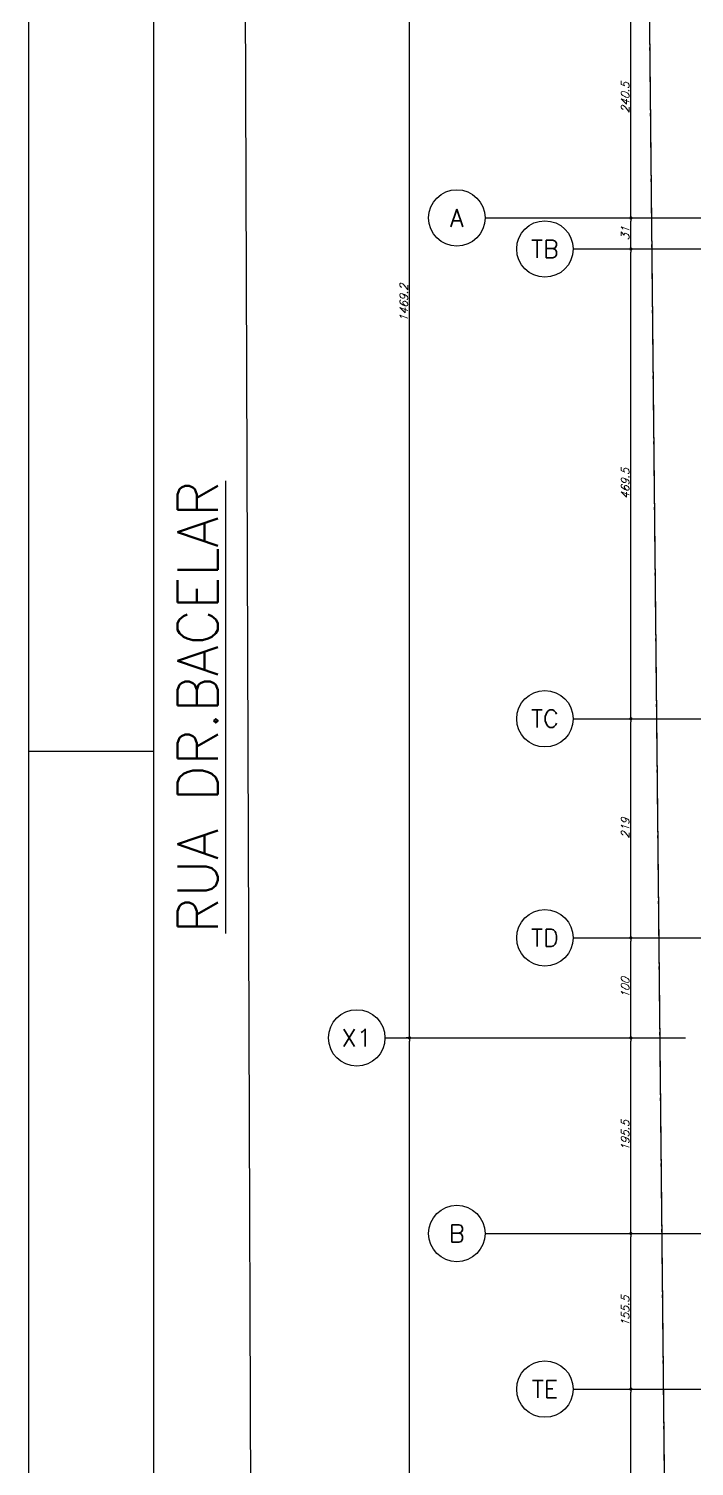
# Model space of a CAD drawing. Header units: millimetres. Extents: x -4281 to 5364, y -2128 to 2372.
# Drawn here: x -4281 to -3616, y 127 to 1564 of the extents above; entities that cross this region are included whole.
import ezdxf
from ezdxf.enums import TextEntityAlignment as Align

# ---------------------------------------------------------------- set-up
doc = ezdxf.new("R2010")
doc.units = ezdxf.units.MM
doc.header["$LTSCALE"] = 50
for name, pattern in [('CONTINUO', [0, 0]), ('DASHED', [0.75, 0.5, -0.25]), ('EIXO', [6.8, 6, -0.4, 0, -0.4])]:
    doc.linetypes.add(name, pattern=pattern)
for name, color, linetype in [('F-COTAS', 106, 'Continuous'), ('F-DIVISA', 6, 'Continuous'), ('F-EIXO', 12, 'EIXO'), ('F-MARGEM', 1, 'Continuous'), ('F-TEXTO', 6, 'Continuous'), ('TG', 7, 'CONTINUO')]:
    doc.layers.add(name, color=color, linetype=linetype)
doc.styles.add('CP-TEXT-INCL', font='romans.shx', dxfattribs={"oblique": 20})
doc.styles.add('ROMANS', font='romans.shx')
doc.dimstyles.new('CP-COTAS-50', dxfattribs={"dimscale": 0.64, "dimtxt": 12.5, "dimasz": 5, "dimexe": 5, "dimexo": 5, "dimgap": 2.5, "dimtad": 1, "dimdec": 1, "dimdsep": 46, "dimtxsty": 'CP-TEXT-INCL', "dimblk1": 'DOT', "dimblk2": 'DOT', "dimsah": 1, "dimcen": 9, "dimclrd": 256, "dimclre": 256, "dimclrt": 256, "dimadec": 0, "dimazin": 0, "dimtfac": 1, "dimtdec": 1, "dimtmove": 2, "dimatfit": 3, "dimldrblk": 'DOT', "dimfxl": 0, "dimtolj": 1, "dimarcsym": 0})

# ---------------------------------------------------------------- blocks, each defined once
blk = doc.blocks.new('*U5')
at = {"layer": 'F-EIXO'}
blk.add_line((0, 0), (7197, 0), dxfattribs=at)
at = {"layer": 'F-EIXO', "color": 2, "linetype": 'Continuous'}
blk.add_circle((-28.2072, 0), 28.2072, dxfattribs=at)
at = {"layer": 'F-TEXTO', "style": 'ROMANS'}
blk.add_attdef('EIXO', text='', height=17.5, dxfattribs=at).set_placement((-28.2072, 0), align=Align.MIDDLE_CENTER)
blk = doc.blocks.new('*U230')
at = {"layer": 'F-EIXO'}
blk.add_line((0, 0), (8185, 0), dxfattribs=at)
at = {"layer": 'F-EIXO', "color": 2, "linetype": 'Continuous'}
blk.add_circle((-28.2072, 0), 28.2072, dxfattribs=at)
at = {"layer": 'F-TEXTO', "style": 'ROMANS'}
blk.add_attdef('EIXO', text='', height=17.5, dxfattribs=at).set_placement((-28.2072, 0), align=Align.MIDDLE_CENTER)
blk = doc.blocks.new('*U504')
at = {"layer": 'F-EIXO'}
blk.add_line((0, 0), (7252, 0), dxfattribs=at)
at = {"layer": 'F-EIXO', "color": 2, "linetype": 'Continuous'}
blk.add_circle((-28.2072, 0), 28.2072, dxfattribs=at)
at = {"layer": 'F-TEXTO', "style": 'ROMANS'}
blk.add_attdef('EIXO', text='', height=17.5, dxfattribs=at).set_placement((-28.2072, 0), align=Align.MIDDLE_CENTER)
blk = doc.blocks.new('*U4')
at = {"layer": 'F-EIXO'}
blk.add_line((0, 0), (7285, 0), dxfattribs=at)
at = {"layer": 'F-EIXO', "color": 2, "linetype": 'Continuous'}
blk.add_circle((-28.2072, 0), 28.2072, dxfattribs=at)
at = {"layer": 'F-TEXTO', "style": 'ROMANS'}
blk.add_attdef('EIXO', text='', height=17.5, dxfattribs=at).set_placement((-28.2072, 0), align=Align.MIDDLE_CENTER)
blk = doc.blocks.new('*U448')
at = {"layer": 'F-EIXO'}
blk.add_line((0, 0), (8091.7, 0), dxfattribs=at)
at = {"layer": 'F-EIXO', "color": 2, "linetype": 'Continuous'}
blk.add_circle((-28.2, 0), 28.2, dxfattribs=at)
at = {"layer": 'F-TEXTO', "style": 'ROMANS'}
blk.add_attdef('EIXO', text='', height=17.5, dxfattribs=at).set_placement((-28.2, 0), align=Align.MIDDLE_CENTER)
blk = doc.blocks.new('A0-4L_900')
at = {"layer": 'F-MARGEM', "color": 2}
blk.add_line((0, 59.4), (2.5, 59.4), dxfattribs=at)
blk.add_lwpolyline([(0, 0), (0, 90), (192.9, 90), (192.9, 0)], close=True, dxfattribs=at)
at = {"layer": 'F-MARGEM', "color": 7}
blk.add_lwpolyline([(2.5, 89), (191.9, 89), (191.9, 1), (2.5, 1)], close=True, dxfattribs=at)
blk = doc.blocks.new('_DOT')
at = {"color": 0, "linetype": 'ByBlock'}
blk.add_line((-0.5, 0), (-1, 0), dxfattribs=at)
at = {"color": 0, "linetype": 'ByBlock', "const_width": 0.5}
blk.add_lwpolyline([(-0.25, 0, 1), (0.25, 0, 1)], format="xyb", close=True, dxfattribs=at)
blk = doc.blocks.new('*D85')
at = {"layer": 'DEFPOINTS', "color": 0, "transparency": 16777216}
for p in [(-3679.2, 204), (-3679.2, 204), (-3679.2, -15)]:
    blk.add_point(p, dxfattribs=at)
at = {"layer": 'F-COTAS', "lineweight": -2, "transparency": 16777216}
blk.add_line((-3679.2, -11.8), (-3679.2, 200.8), dxfattribs=at)
at = {"layer": 'F-COTAS', "lineweight": -2, "transparency": 16777216, "xscale": 3.2, "yscale": 3.2, "zscale": 3.2}
for p, rotation in [((-3679.2, 204), 90), ((-3679.2, -15), 270)]:
    blk.add_blockref('_DOT', p, dxfattribs=dict(at, rotation=rotation))
at = {"layer": 'F-COTAS', "transparency": 16777216, "insert": (-3684.8, 94.5), "char_height": 8, "attachment_point": 5, "rotation": 90, "style": 'CP-TEXT-INCL'}
blk.add_mtext('\\A1;219', dxfattribs=at)
blk = doc.blocks.new('*D86')
at = {"layer": 'DEFPOINTS', "color": 0, "transparency": 16777216}
for p in [(-3679.2, 359.5), (-3679.2, 359.5), (-3679.2, 204)]:
    blk.add_point(p, dxfattribs=at)
at = {"layer": 'F-COTAS', "lineweight": -2, "transparency": 16777216}
blk.add_line((-3679.2, 207.2), (-3679.2, 356.3), dxfattribs=at)
at = {"layer": 'F-COTAS', "lineweight": -2, "transparency": 16777216, "xscale": 3.2, "yscale": 3.2, "zscale": 3.2}
for p, rotation in [((-3679.2, 359.5), 90), ((-3679.2, 204), 270)]:
    blk.add_blockref('_DOT', p, dxfattribs=dict(at, rotation=rotation))
at = {"layer": 'F-COTAS', "transparency": 16777216, "insert": (-3684.8, 281.8), "char_height": 8, "attachment_point": 5, "rotation": 90, "style": 'CP-TEXT-INCL'}
blk.add_mtext('\\A1;155.5', dxfattribs=at)
blk = doc.blocks.new('*D87')
at = {"layer": 'DEFPOINTS', "color": 0, "transparency": 16777216}
for p in [(-3699.3, 555), (-3679.2, 555), (-3679.2, 359.5)]:
    blk.add_point(p, dxfattribs=at)
at = {"layer": 'F-COTAS', "lineweight": -2, "transparency": 16777216}
for p, q in [((-3696.1, 555), (-3676, 555)), ((-3679.2, 362.7), (-3679.2, 551.8))]:
    blk.add_line(p, q, dxfattribs=at)
at = {"layer": 'F-COTAS', "lineweight": -2, "transparency": 16777216, "xscale": 3.2, "yscale": 3.2, "zscale": 3.2}
for p, rotation in [((-3679.2, 555), 90), ((-3679.2, 359.5), 270)]:
    blk.add_blockref('_DOT', p, dxfattribs=dict(at, rotation=rotation))
at = {"layer": 'F-COTAS', "transparency": 16777216, "insert": (-3684.8, 457.3), "char_height": 8, "attachment_point": 5, "rotation": 90, "style": 'CP-TEXT-INCL'}
blk.add_mtext('\\A1;195.5', dxfattribs=at)
blk = doc.blocks.new('*D88')
at = {"layer": 'DEFPOINTS', "color": 0, "transparency": 16777216}
for p in [(-3679.2, 655), (-3679.2, 655), (-3699.3, 555)]:
    blk.add_point(p, dxfattribs=at)
at = {"layer": 'F-COTAS', "lineweight": -2, "transparency": 16777216}
for p, q in [((-3679.2, 558.2), (-3679.2, 651.8)), ((-3696.1, 555), (-3676, 555))]:
    blk.add_line(p, q, dxfattribs=at)
at = {"layer": 'F-COTAS', "lineweight": -2, "transparency": 16777216, "xscale": 3.2, "yscale": 3.2, "zscale": 3.2}
for p, rotation in [((-3679.2, 655), 90), ((-3679.2, 555), 270)]:
    blk.add_blockref('_DOT', p, dxfattribs=dict(at, rotation=rotation))
at = {"layer": 'F-COTAS', "transparency": 16777216, "insert": (-3684.8, 605), "char_height": 8, "attachment_point": 5, "rotation": 90, "style": 'CP-TEXT-INCL'}
blk.add_mtext('\\A1;100', dxfattribs=at)
blk = doc.blocks.new('*D89')
at = {"layer": 'DEFPOINTS', "color": 0, "transparency": 16777216}
for p in [(-3679.2, 874), (-3679.2, 874), (-3679.2, 655)]:
    blk.add_point(p, dxfattribs=at)
at = {"layer": 'F-COTAS', "lineweight": -2, "transparency": 16777216}
blk.add_line((-3679.2, 658.2), (-3679.2, 870.8), dxfattribs=at)
at = {"layer": 'F-COTAS', "lineweight": -2, "transparency": 16777216, "xscale": 3.2, "yscale": 3.2, "zscale": 3.2}
for p, rotation in [((-3679.2, 874), 90), ((-3679.2, 655), 270)]:
    blk.add_blockref('_DOT', p, dxfattribs=dict(at, rotation=rotation))
at = {"layer": 'F-COTAS', "transparency": 16777216, "insert": (-3684.8, 764.5), "char_height": 8, "attachment_point": 5, "rotation": 90, "style": 'CP-TEXT-INCL'}
blk.add_mtext('\\A1;219', dxfattribs=at)
blk = doc.blocks.new('*D90')
at = {"layer": 'DEFPOINTS', "color": 0, "transparency": 16777216}
for p in [(-3679.2, 1343.5), (-3679.2, 1343.5), (-3679.2, 874)]:
    blk.add_point(p, dxfattribs=at)
at = {"layer": 'F-COTAS', "lineweight": -2, "transparency": 16777216}
blk.add_line((-3679.2, 877.2), (-3679.2, 1340.3), dxfattribs=at)
at = {"layer": 'F-COTAS', "lineweight": -2, "transparency": 16777216, "xscale": 3.2, "yscale": 3.2, "zscale": 3.2}
for p, rotation in [((-3679.2, 1343.5), 90), ((-3679.2, 874), 270)]:
    blk.add_blockref('_DOT', p, dxfattribs=dict(at, rotation=rotation))
at = {"layer": 'F-COTAS', "transparency": 16777216, "insert": (-3684.8, 1108.8), "char_height": 8, "attachment_point": 5, "rotation": 90, "style": 'CP-TEXT-INCL'}
blk.add_mtext('\\A1;469.5', dxfattribs=at)
blk = doc.blocks.new('*D91')
at = {"layer": 'DEFPOINTS', "color": 0, "transparency": 16777216}
for p in [(-3679.2, 1374.5), (-3679.2, 1374.5), (-3679.2, 1343.5)]:
    blk.add_point(p, dxfattribs=at)
at = {"layer": 'F-COTAS', "lineweight": -2, "transparency": 16777216}
blk.add_line((-3679.2, 1346.7), (-3679.2, 1371.3), dxfattribs=at)
at = {"layer": 'F-COTAS', "lineweight": -2, "transparency": 16777216, "xscale": 3.2, "yscale": 3.2, "zscale": 3.2}
for p, rotation in [((-3679.2, 1374.5), 90), ((-3679.2, 1343.5), 270)]:
    blk.add_blockref('_DOT', p, dxfattribs=dict(at, rotation=rotation))
at = {"layer": 'F-COTAS', "transparency": 16777216, "insert": (-3684.8, 1359), "char_height": 8, "attachment_point": 5, "rotation": 90, "style": 'CP-TEXT-INCL'}
blk.add_mtext('\\A1;31', dxfattribs=at)
blk = doc.blocks.new('*D92')
at = {"layer": 'DEFPOINTS', "color": 0, "transparency": 16777216}
for p in [(-3679.2, 1615), (-3679.2, 1615), (-3679.2, 1374.5)]:
    blk.add_point(p, dxfattribs=at)
at = {"layer": 'F-COTAS', "lineweight": -2, "transparency": 16777216}
blk.add_line((-3679.2, 1377.7), (-3679.2, 1611.8), dxfattribs=at)
at = {"layer": 'F-COTAS', "lineweight": -2, "transparency": 16777216, "xscale": 3.2, "yscale": 3.2, "zscale": 3.2}
for p, rotation in [((-3679.2, 1615), 90), ((-3679.2, 1374.5), 270)]:
    blk.add_blockref('_DOT', p, dxfattribs=dict(at, rotation=rotation))
at = {"layer": 'F-COTAS', "transparency": 16777216, "insert": (-3684.8, 1494.8), "char_height": 8, "attachment_point": 5, "rotation": 90, "style": 'CP-TEXT-INCL'}
blk.add_mtext('\\A1;240.5', dxfattribs=at)
blk = doc.blocks.new('*D226')
at = {"layer": 'DEFPOINTS', "color": 0, "transparency": 16777216}
for p in [(-3900.4, 555), (-3898.8, 555), (-3630.8, -1353.1)]:
    blk.add_point(p, dxfattribs=at)
at = {"layer": 'F-COTAS', "lineweight": -2, "transparency": 16777216}
for p, q in [((-3902, 555), (-3903.6, 555)), ((-3900.4, -1349.9), (-3900.4, 551.8)), ((-3634, -1353.1), (-3903.6, -1353.1))]:
    blk.add_line(p, q, dxfattribs=at)
at = {"layer": 'F-COTAS', "lineweight": -2, "transparency": 16777216, "xscale": 3.2, "yscale": 3.2, "zscale": 3.2}
for p, rotation in [((-3900.4, 555), 90), ((-3900.4, -1353.1), 270)]:
    blk.add_blockref('_DOT', p, dxfattribs=dict(at, rotation=rotation))
at = {"layer": 'F-COTAS', "transparency": 16777216, "insert": (-3906, -399), "char_height": 8, "attachment_point": 5, "rotation": 90, "style": 'CP-TEXT-INCL'}
blk.add_mtext('\\A1;1908.1', dxfattribs=at)
blk = doc.blocks.new('*D227')
at = {"layer": 'DEFPOINTS', "color": 0, "transparency": 16777216}
for p in [(-3900.4, 2024.2), (-3665, 2024.2), (-3898.8, 555)]:
    blk.add_point(p, dxfattribs=at)
at = {"layer": 'F-COTAS', "lineweight": -2, "transparency": 16777216}
for p, q in [((-3668.2, 2024.2), (-3903.6, 2024.2)), ((-3900.4, 558.2), (-3900.4, 2021)), ((-3902, 555), (-3903.6, 555))]:
    blk.add_line(p, q, dxfattribs=at)
at = {"layer": 'F-COTAS', "lineweight": -2, "transparency": 16777216, "xscale": 3.2, "yscale": 3.2, "zscale": 3.2}
for p, rotation in [((-3900.4, 2024.2), 90), ((-3900.4, 555), 270)]:
    blk.add_blockref('_DOT', p, dxfattribs=dict(at, rotation=rotation))
at = {"layer": 'F-COTAS', "transparency": 16777216, "insert": (-3906, 1289.6), "char_height": 8, "attachment_point": 5, "rotation": 90, "style": 'CP-TEXT-INCL'}
blk.add_mtext('\\A1;1469.2', dxfattribs=at)
blk = doc.blocks.new('zw$25E5')
at = {"layer": 'TG', "color": 2, "linetype": 'CONTINUO'}
blk.add_polyline3d([(114.5, 124.8, 0), (80.2, 3502.1, 0)], dxfattribs=at)

msp = doc.modelspace()

# ---------------------------------------------------------------- linework, layer by layer
at = {"layer": 'F-DIVISA', "color": 253, "flags": 128}
msp.add_lwpolyline([(-3688, 2174.39, 0.353045), (-4065.03, 1783.09), (-4054.82, -1121.07), (-4043.07, -1322.97, 0.308858), (-3580.9, -1837.67), (4318.91, -1888.75)], format="xyb", dxfattribs=at)
at = {"layer": 'F-DIVISA', "color": 4, "linetype": 'DASHED', "ltscale": 0.25, "flags": 128}
msp.add_lwpolyline([(3296.03, 2024.21), (3571.4, 2024.21), (3587.77, 434.4), (4164.42, 438.38), (4170.81, -1407.31), (-3630.75, -1353.06), (-3665.01, 2024.21), (3277.95, 2024.21)], dxfattribs=at)

# ---------------------------------------------------------------- block references
at = {"layer": 'F-EIXO', "linetype": 'Continuous'}
for name, p, values in [('*U4', (-3824.8, 1374.5), {'EIXO': 'A'}), ('*U504', (-3736.84, 1343.5), {'EIXO': 'TB'}), ('*U5', (-3736.84, 874), {'EIXO': 'TC'}), ('*U5', (-3736.84, 655), {'EIXO': 'TD'}), ('*U230', (-3924.8, 555), {'EIXO': 'X1'}), ('*U448', (-3824.8, 359.5), {'EIXO': 'B'}), ('*U5', (-3736.84, 204), {'EIXO': 'TE'})]:
    msp.add_blockref(name, p, dxfattribs=at).add_auto_attribs(values)
at = {"layer": 'F-MARGEM', "xscale": 50, "yscale": 50, "zscale": 50}
msp.add_blockref('A0-4L_900', (-4280.59, -2128.38), dxfattribs=at)
at = {"layer": 'TG'}
msp.add_blockref('zw$25E5', (-3745.25, -1477.84), dxfattribs=at)

# ---------------------------------------------------------------- dimensions: what is measured, and where the dimension line sits
at = {"layer": 'F-COTAS'}
for base, p1, p2, picture, middle in [((-3900.38, 2024.21), (-3898.82, 555), (-3665.01, 2024.21), '*D227', (-3905.98, 1289.61)), ((-3679.16, 1615), (-3679.16, 1374.5), (-3679.16, 1615), '*D92', (-3684.76, 1494.75)), ((-3679.16, 1374.5), (-3679.16, 1343.5), (-3679.16, 1374.5), '*D91', (-3684.76, 1359)), ((-3679.16, 1343.5), (-3679.16, 874), (-3679.16, 1343.5), '*D90', (-3684.76, 1108.75)), ((-3679.16, 874), (-3679.16, 655), (-3679.16, 874), '*D89', (-3684.76, 764.5)), ((-3679.16, 655), (-3699.26, 555), (-3679.16, 655), '*D88', (-3684.76, 605)), ((-3900.38, 555), (-3630.75, -1353.06), (-3898.82, 555), '*D226', (-3905.98, -399.03)), ((-3679.16, 555), (-3679.16, 359.5), (-3699.26, 555), '*D87', (-3684.76, 457.25)), ((-3679.16, 359.5), (-3679.16, 204), (-3679.16, 359.5), '*D86', (-3684.76, 281.75)), ((-3679.16, 204), (-3679.16, -15), (-3679.16, 204), '*D85', (-3684.76, 94.5))]:
    dim = msp.add_linear_dim(base=base, p1=p1, p2=p2, angle=90, dimstyle='CP-COTAS-50', dxfattribs=at)
    dim.commit()
    dim.dimension.update_dxf_attribs({"geometry": picture, "text_midpoint": middle})

# ---------------------------------------------------------------- next in the draw order: texts
at = {"layer": 'F-TEXTO', "color": 2, "insert": (-4131.88, 659.37), "char_height": 40, "width": 743.966, "attachment_point": 1, "rotation": 90, "style": 'ROMANS', "bg_fill": 3, "box_fill_scale": 1.25, "bg_fill_color": 256, "bg_fill_true_color": 13158600, "bg_fill_transparency": 0}
msp.add_mtext('\\LRUA DR.BACELAR', dxfattribs=at)

doc.saveas('drawing.dxf')
